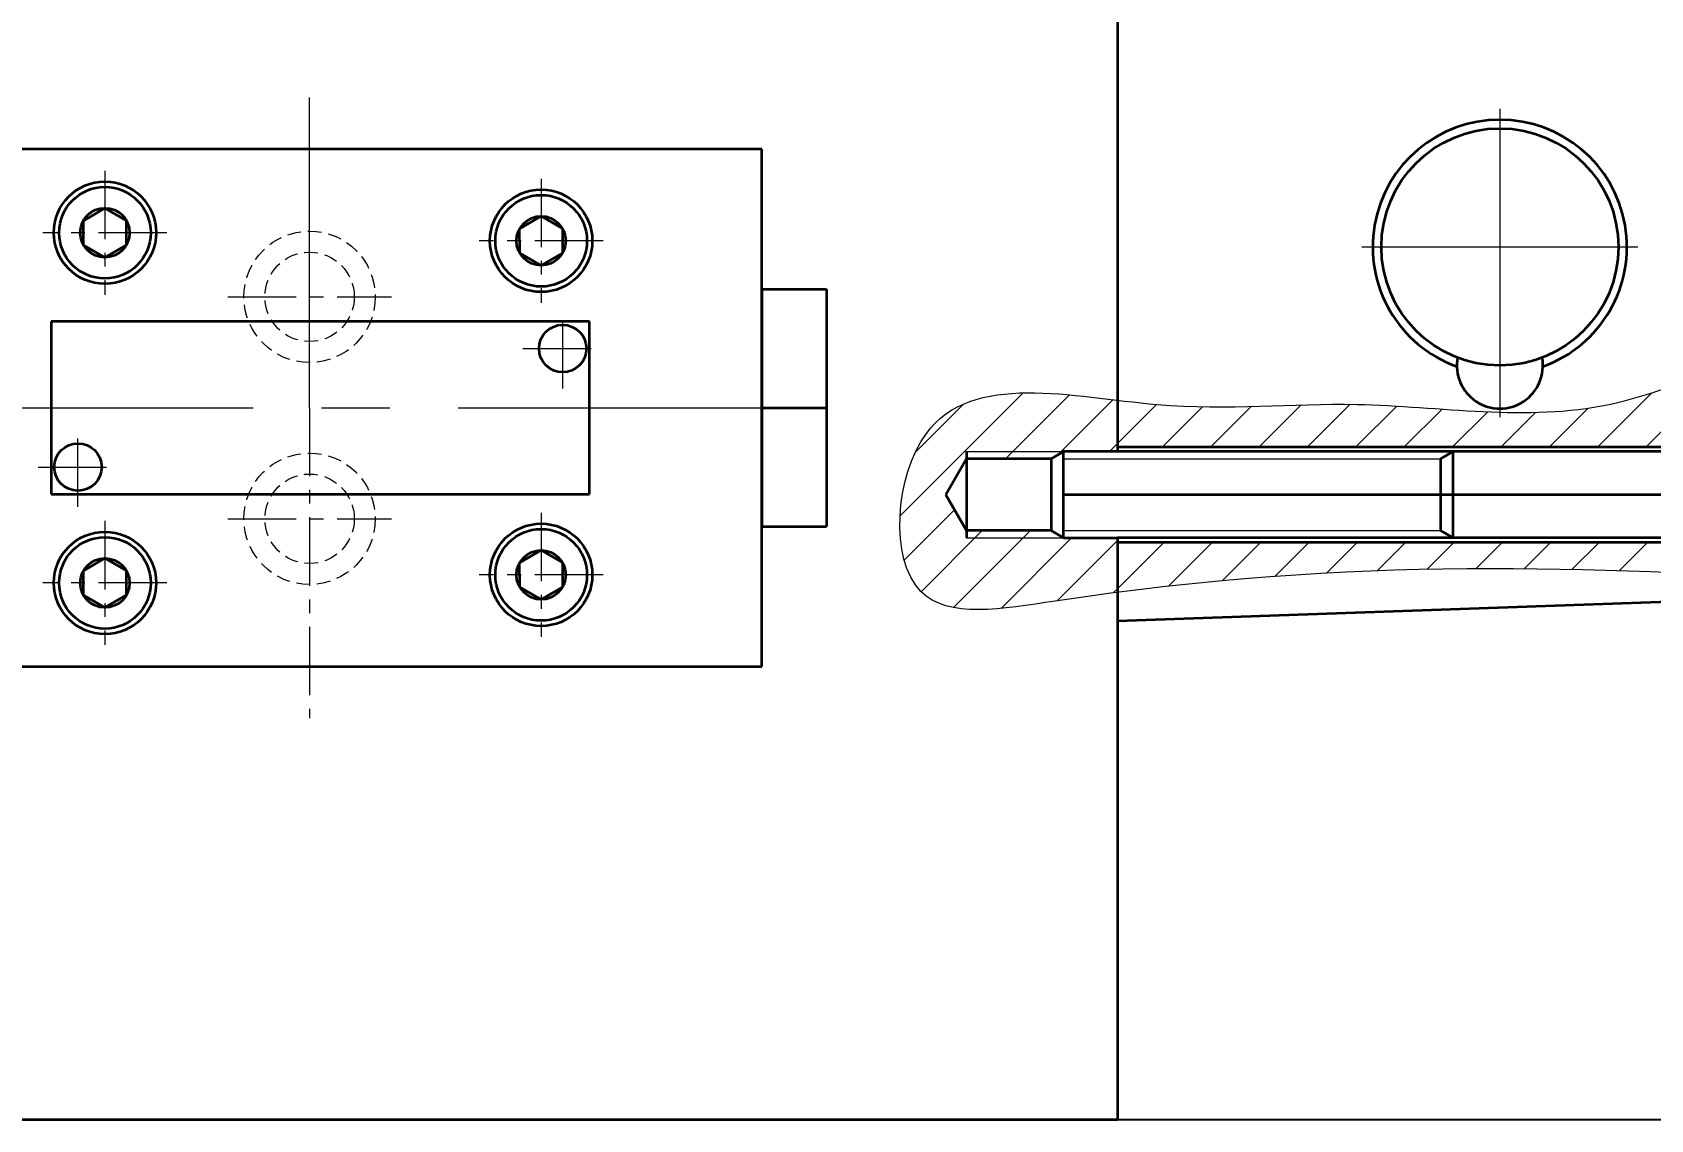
# Model space of a CAD drawing. Header units: millimetres. Extents: x 747 to 1827, y 470 to 2062.
# Drawn here: x 1357.2 to 1507.5, y 1829.9 to 1930.8 of the extents above; entities that cross this region are included whole.
import ezdxf

# ---------------------------------------------------------------- set-up
doc = ezdxf.new("R2010")
doc.units = ezdxf.units.MM
doc.header["$PDSIZE"] = -1
doc.linetypes.add('CENTER', pattern=[10.16, 6.35, -1.27, 1.27, -1.27])
doc.linetypes.add('HIDDEN', pattern=[1.905, 1.27, -0.635])
doc.layers.get('0').update_dxf_attribs({"lineweight": 35})
doc.layers.get('Defpoints').update_dxf_attribs({"lineweight": 35})
for name, color, linetype, lineweight in [('CENTER', 1, 'CENTER', 18), ('HIDDEN', 3, 'HIDDEN', 18), ('细线层', 4, 'Continuous', 35)]:
    doc.layers.add(name, color=color, linetype=linetype, lineweight=lineweight)
doc.dimstyles.new('ISO-25', dxfattribs={"dimtxt": 2.5, "dimasz": 2.5, "dimexe": 1.25, "dimexo": 0.625, "dimtad": 1, "dimtxsty": 'Standard', "dimcen": 2.5, "dimadec": 0, "dimazin": 0, "dimtfac": 1, "dimtmove": 0, "dimatfit": 3, "dimfxl": 1, "dimarcsym": 0})
pattern_1 = [(45, (607.528, 1239.7766), (-2.245064, 2.245064), [])]

# ---------------------------------------------------------------- blocks, each defined once
blk = doc.blocks.new('*D135')
at = {"layer": 'Defpoints', "color": 0, "lineweight": 35, "transparency": 16777216}
for p in [(1427.98, 2028.93), (1427.98, 1829.93), (1675.29, 1829.93)]:
    blk.add_point(p, dxfattribs=at)
at = {"layer": '细线层', "color": 0, "lineweight": -2, "transparency": 16777216}
for p, q in [((1427.98, 2028.93), (1677.29, 2028.93)), ((1675.29, 2024.85), (1675.29, 1834.01)), ((1427.98, 1829.93), (1677.29, 1829.93))]:
    blk.add_line(p, q, dxfattribs=at)
at = {"layer": '细线层', "color": 0, "lineweight": 35, "transparency": 16777216}
for points in [[(1674.61, 2024.85), (1675.97, 2024.85), (1675.29, 2028.93)], [(1674.61, 1834.01), (1675.97, 1834.01), (1675.29, 1829.93)]]:
    blk.add_solid(points, dxfattribs=at)
at = {"layer": '细线层', "color": 0, "lineweight": 18, "transparency": 16777216, "insert": (1672.01, 1929.43), "char_height": 3.5, "attachment_point": 5, "rotation": 90}
blk.add_mtext('200', dxfattribs=at)

msp = doc.modelspace()

# ---------------------------------------------------------------- hatches: boundary and pattern name
at = {"lineweight": 18}
h = msp.add_hatch(dxfattribs=at)
h.set_pattern_fill('ANSI31', color=256)
h.set_pattern_definition(pattern_1)
edge = h.paths.add_edge_path()
edge.add_line((1522.979, 1894.918), (1523.979, 1894.918))
edge.add_line((1523.979, 1894.918), (1523.979, 1902.03))
edge.add_spline(control_points=[(1523.979, 1902.03), (1520.602, 1901.284), (1513.718, 1899.763), (1503.938, 1895.725), (1496.914, 1895.48), (1493.479, 1895.581)], knot_values=[152.344271, 152.344271, 152.344271, 152.344271, 162.7199151, 173.4915111, 183.6864811, 183.6864811, 183.6864811, 183.6864811], degree=3, periodic=0)
edge.add_spline(control_points=[(1493.479, 1895.581), (1489.017, 1895.712), (1478.223, 1896.919), (1467.402, 1895.591), (1459.22, 1896.547), (1457.979, 1896.696)], knot_values=[117.2722736, 117.2722736, 117.2722736, 117.2722736, 130.5125186, 149.0583697, 152.344271, 152.344271, 152.344271, 152.344271], degree=3, periodic=0)
edge.add_line((1457.979, 1896.696), (1457.979, 1892.318))
edge.add_line((1457.979, 1892.318), (1522.979, 1892.318))
edge.add_line((1522.979, 1892.318), (1522.979, 1894.918))
edge = h.paths.add_edge_path()
edge.add_line((1522.979, 1883.518), (1457.979, 1883.518))
edge.add_line((1457.979, 1883.518), (1457.979, 1878.858))
edge.add_spline(control_points=[(1457.979, 1878.858), (1482.464, 1882.029), (1502.298, 1881.12), (1521.979, 1880.076)], knot_values=[2.1889615, 2.1889615, 2.1889615, 2.1889615, 66.7991188, 66.7991188, 66.7991188, 66.7991188], degree=3, periodic=0)
edge.add_spline(control_points=[(1521.979, 1880.076), (1522.645, 1880.041), (1523.312, 1880.005), (1523.979, 1879.97)], knot_values=[0, 0, 0, 0, 2.1889615, 2.1889615, 2.1889615, 2.1889615], degree=3, periodic=0)
edge.add_line((1523.979, 1879.97), (1523.979, 1880.918))
edge.add_line((1523.979, 1880.918), (1522.979, 1880.918))
edge.add_line((1522.979, 1880.918), (1522.979, 1883.518))
h = msp.add_hatch(dxfattribs=at)
h.set_pattern_fill('ANSI31', color=256)
h.set_pattern_definition(pattern_1)
edge = h.paths.add_edge_path()
edge.add_spline(control_points=[(1457.979, 1896.696), (1451.067, 1897.525), (1438.053, 1899.311), (1436.296, 1875.336), (1449.345, 1877.666), (1456.077, 1878.611), (1457.979, 1878.858)], knot_values=[66.7991188, 66.7991188, 66.7991188, 66.7991188, 85.0944077, 99.7670655, 112.2548333, 117.2722736, 117.2722736, 117.2722736, 117.2722736], degree=3, periodic=0)
edge.add_line((1457.979, 1878.858), (1457.979, 1883.918))
edge.add_line((1457.979, 1883.918), (1450.979, 1883.918))
edge.add_line((1450.979, 1883.918), (1443.979, 1883.918))
edge.add_line((1443.979, 1883.918), (1443.979, 1884.588))
edge.add_line((1443.979, 1884.588), (1442.056, 1887.918))
edge.add_line((1442.056, 1887.918), (1443.979, 1891.248))
edge.add_line((1443.979, 1891.248), (1443.979, 1891.918))
edge.add_line((1443.979, 1891.918), (1452.979, 1891.918))
edge.add_line((1452.979, 1891.918), (1457.979, 1891.918))
edge.add_line((1457.979, 1891.918), (1457.979, 1896.696))
h.paths.add_polyline_path([(1449.818, 1884.588), (1443.979, 1884.588), (1443.979, 1883.918), (1450.979, 1883.918)], flags=17)
h.paths.add_polyline_path([(1452.979, 1891.918), (1443.979, 1891.918), (1443.979, 1891.248), (1451.818, 1891.248)], flags=17)

# ---------------------------------------------------------------- linework, layer by layer
for p, q in [((1457.979, 1982.218), (1457.979, 1891.918)), ((1424.978, 1919.984), (1345.978, 1919.984)), ((1424.978, 1871.984), (1424.978, 1919.984)), ((1424.978, 1906.984), (1424.978, 1884.984)), ((1424.978, 1906.984), (1430.978, 1906.984)), ((1430.978, 1906.984), (1430.978, 1884.984)), ((1408.978, 1903.984), (1358.978, 1903.984)), ((1358.978, 1903.984), (1358.978, 1887.984)), ((1408.978, 1887.984), (1408.978, 1903.984)), ((1424.978, 1895.984), (1430.978, 1895.984)), ((1358.978, 1887.984), (1408.978, 1887.984)), ((1424.978, 1884.984), (1430.978, 1884.984)), ((1457.979, 1883.918), (1457.979, 1876.218)), ((1457.979, 1876.218), (1538.979, 1879.046)), ((1345.978, 1871.984), (1380.978, 1871.984)), ((1380.978, 1871.984), (1424.978, 1871.984))]:
    msp.add_line(p, q)
at = {"color": 7, "linetype": 'Continuous', "lineweight": 35}
for p, q in [((1457.979, 1979.927), (1457.979, 1891.918)), ((1457.979, 1883.918), (1457.979, 1829.927)), ((1307.979, 1829.927), (1457.979, 1829.927))]:
    msp.add_line(p, q, dxfattribs=at)
at = {"lineweight": 35}
for p, q in [((1361.978, 1913.349), (1363.978, 1914.524)), ((1363.978, 1914.524), (1365.961, 1913.379)), ((1361.995, 1911.089), (1361.978, 1913.349)), ((1365.961, 1913.379), (1365.961, 1911.089)), ((1402.478, 1912.599), (1404.478, 1913.774)), ((1402.495, 1910.339), (1402.478, 1912.599)), ((1404.478, 1913.774), (1406.461, 1912.629)), ((1406.461, 1912.629), (1406.461, 1910.339)), ((1363.978, 1909.944), (1361.995, 1911.089)), ((1365.961, 1911.089), (1363.978, 1909.944)), ((1404.478, 1909.194), (1402.495, 1910.339)), ((1406.461, 1910.339), (1404.478, 1909.194)), ((1443.979, 1891.918), (1443.979, 1883.918)), ((1452.979, 1891.918), (1451.818, 1891.248)), ((1457.979, 1891.918), (1452.979, 1891.918)), ((1452.979, 1883.918), (1452.979, 1891.918)), ((1522.979, 1892.318), (1457.979, 1892.318)), ((1457.979, 1892.318), (1457.979, 1891.918)), ((1522.979, 1891.918), (1457.979, 1891.918)), ((1489.139, 1891.918), (1487.979, 1891.248)), ((1489.139, 1883.918), (1489.139, 1891.918)), ((1443.979, 1891.248), (1442.056, 1887.918)), ((1451.818, 1891.248), (1443.979, 1891.248)), ((1451.818, 1891.248), (1451.818, 1884.588)), ((1487.979, 1891.248), (1487.979, 1884.588)), ((1443.979, 1884.588), (1442.056, 1887.918)), ((1522.979, 1887.918), (1452.979, 1887.918)), ((1451.818, 1884.588), (1443.979, 1884.588)), ((1451.818, 1884.588), (1452.979, 1883.918)), ((1487.979, 1884.588), (1489.139, 1883.918)), ((1402.478, 1881.599), (1404.478, 1882.774)), ((1404.478, 1882.774), (1406.461, 1881.629)), ((1452.979, 1883.918), (1457.979, 1883.918)), ((1457.979, 1883.918), (1457.979, 1883.518)), ((1522.979, 1883.918), (1457.979, 1883.918)), ((1457.979, 1883.518), (1522.979, 1883.518)), ((1361.978, 1880.849), (1363.978, 1882.024)), ((1363.978, 1882.024), (1365.961, 1880.879)), ((1402.495, 1879.339), (1402.478, 1881.599)), ((1406.461, 1881.629), (1406.461, 1879.339)), ((1361.995, 1878.589), (1361.978, 1880.849)), ((1365.961, 1880.879), (1365.961, 1878.589)), ((1363.978, 1877.444), (1361.995, 1878.589)), ((1365.961, 1878.589), (1363.978, 1877.444)), ((1404.478, 1878.194), (1402.495, 1879.339)), ((1406.461, 1879.339), (1404.478, 1878.194))]:
    msp.add_line(p, q, dxfattribs=at)
at = {"lineweight": 18}
for p, q in [((1443.979, 1891.918), (1452.979, 1891.918)), ((1443.979, 1887.918), (1443.979, 1891.248)), ((1452.979, 1891.248), (1487.979, 1891.248)), ((1443.979, 1887.918), (1443.979, 1884.588)), ((1452.979, 1884.588), (1487.979, 1884.588)), ((1443.979, 1883.918), (1452.979, 1883.918))]:
    msp.add_line(p, q, dxfattribs=at)
for centre, radius in [((1493.479, 1910.918), 11), ((1363.978, 1912.234), 4.75), ((1404.478, 1911.484), 4.75), ((1406.478, 1901.484), 2.2), ((1361.478, 1890.484), 2.2), ((1363.978, 1879.734), 4.75), ((1404.478, 1880.484), 4.75)]:
    msp.add_circle(centre, radius)
at = {"lineweight": 35}
for centre, radius in [((1363.978, 1912.234), 4.25), ((1404.478, 1911.484), 4.25), ((1363.978, 1912.234), 2.29), ((1404.478, 1911.484), 2.29), ((1363.978, 1879.734), 4.25), ((1404.478, 1880.484), 4.25), ((1404.478, 1880.484), 2.29), ((1363.978, 1879.734), 2.29)]:
    msp.add_circle(centre, radius, dxfattribs=at)
for centre, radius, start, end in [((1493.479, 1910.918), 11.8, 289.80824, 250.19176), ((1493.479, 1899.918), 4, 169.52432, 10.47568)]:
    msp.add_arc(centre, radius, start, end)
at = {"lineweight": 18}
msp.add_spline([(1523.979, 1879.97), (1452.188, 1878.043), (1439.732, 1878.939), (1440.238, 1893.603), (1461.65, 1896.299), (1480.196, 1896.299), (1503.631, 1896.299), (1513.916, 1899.502), (1523.979, 1902.03)], degree=3, dxfattribs=at)
at = {"layer": 'CENTER', "ltscale": 5}
for p, q in [((1382.978, 1895.984), (1382.978, 1924.77)), ((1493.479, 1923.718), (1493.479, 1895.118)), ((1480.679, 1910.918), (1506.279, 1910.918)), ((1345.978, 1895.984), (1433.978, 1895.984)), ((1522.979, 1887.918), (1456.138, 1887.918))]:
    msp.add_line(p, q, dxfattribs=at)
at = {"layer": 'CENTER'}
for p, q in [((1363.978, 1917.984), (1363.978, 1906.484)), ((1404.478, 1917.234), (1404.478, 1905.734)), ((1369.728, 1912.234), (1358.228, 1912.234)), ((1410.228, 1911.484), (1398.728, 1911.484)), ((1375.378, 1906.284), (1390.578, 1906.284)), ((1406.478, 1897.784), (1406.478, 1905.184)), ((1402.778, 1901.484), (1410.178, 1901.484)), ((1382.978, 1895.984), (1382.978, 1867.197)), ((1361.478, 1886.784), (1361.478, 1894.184)), ((1357.778, 1890.484), (1365.178, 1890.484)), ((1363.978, 1885.484), (1363.978, 1873.984)), ((1375.378, 1885.684), (1390.578, 1885.684)), ((1404.478, 1886.234), (1404.478, 1874.734)), ((1369.728, 1879.734), (1358.228, 1879.734)), ((1410.228, 1880.484), (1398.728, 1880.484))]:
    msp.add_line(p, q, dxfattribs=at)
at = {"layer": 'HIDDEN'}
for centre, radius in [((1382.978, 1906.284), 6.1), ((1382.978, 1906.284), 4.15), ((1382.978, 1885.684), 6.1), ((1382.978, 1885.684), 4.15)]:
    msp.add_circle(centre, radius, dxfattribs=at)

# ---------------------------------------------------------------- dimensions: what is measured, and where the dimension line sits
at = {"layer": '细线层', "lineweight": 18}
dim = msp.add_linear_dim(base=(1675.285, 1829.927), p1=(1427.979, 2028.927), p2=(1427.979, 1829.927), angle=90, text='200', dimstyle='ISO-25', override={"dimtxt": 3.5, "dimasz": 4.08, "dimexe": 2, "dimexo": 0, "dimgap": 1.524, "dimtoh": 1, "dimzin": 0, "dimadec": 2, "dimtzin": 0}, dxfattribs=at)
dim.commit()
dim.dimension.update_dxf_attribs({"geometry": '*D135', "text_midpoint": (1672.011, 1929.427)})

doc.saveas('drawing.dxf')
